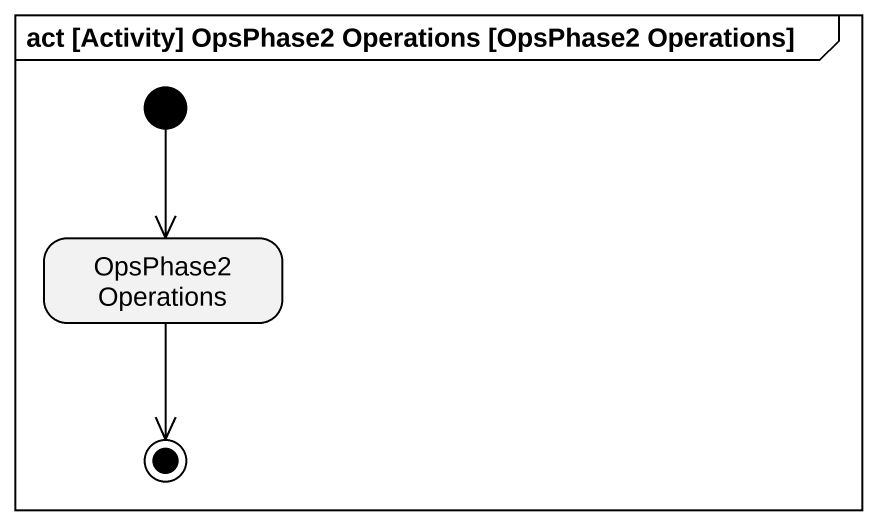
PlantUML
@startuml
mainframe act [Activity] OpsPhase2 Operations [OpsPhase2 Operations]
hide empty description
state "OpsPhase2 Operations" as OpsPhase2_Operations
[*] --> OpsPhase2_Operations
OpsPhase2_Operations --> [*]
@enduml
